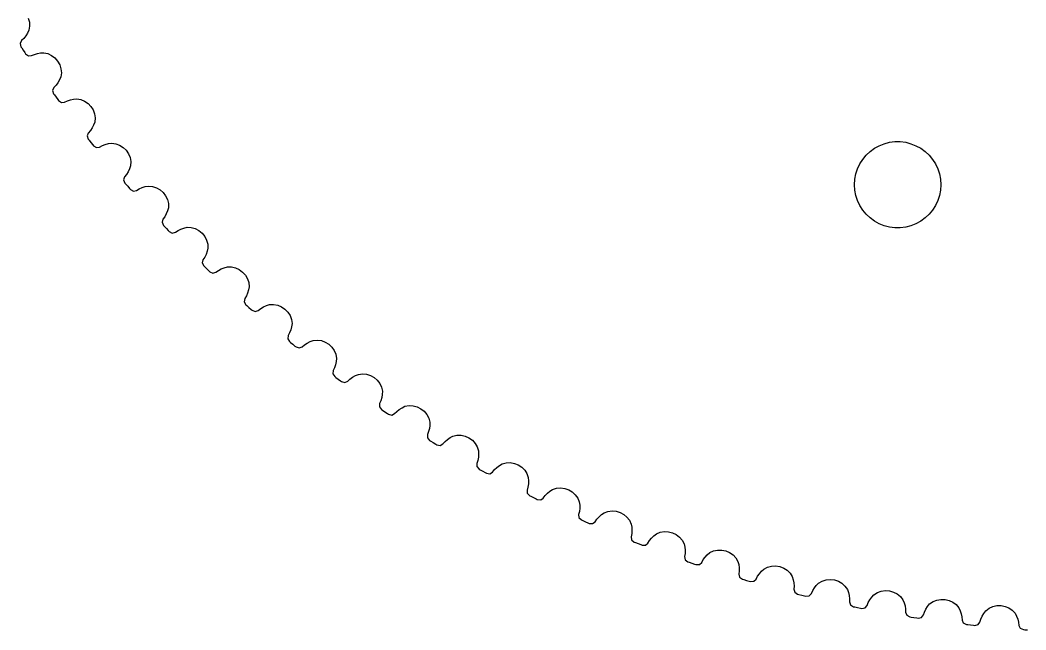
# Model space of a CAD drawing. Header units: metres. Extents: x -45.6 to 45.6, y -45.6 to 45.6.
# Drawn here: x -38.01 to -3.04, y -45.48 to -24.28 of the extents above; entities that cross this region are included whole.
import ezdxf

# ---------------------------------------------------------------- set-up
doc = ezdxf.new("R2010")
doc.units = ezdxf.units.M

msp = doc.modelspace()

# ---------------------------------------------------------------- linework, layer by layer
for p, q in [((-37.7272, -24.206), (-37.6895, -24.3448)), ((-37.6895, -24.3448), (-37.6819, -24.4876)), ((-37.8147, -24.8262), (-37.8838, -24.9125)), ((-37.7556, -24.7314), (-37.8147, -24.8262)), ((-37.707, -24.6291), (-37.7556, -24.7314)), ((-37.6819, -24.4876), (-37.707, -24.6291)), ((-37.9628, -24.9893), (-38.0113, -25.0869)), ((-38.0113, -25.0869), (-37.9822, -25.2017)), ((-37.8838, -24.9125), (-37.9628, -24.9893)), ((-37.9822, -25.2017), (-37.9557, -25.2416)), ((-37.9557, -25.2416), (-37.9006, -25.3243)), ((-37.9006, -25.3243), (-37.8452, -25.407)), ((-37.8452, -25.407), (-37.8185, -25.4467)), ((-37.8185, -25.4467), (-37.7236, -25.5174)), ((-37.7236, -25.5174), (-37.6148, -25.51)), ((-37.6148, -25.51), (-37.5136, -25.4664)), ((-37.5136, -25.4664), (-37.4076, -25.4355)), ((-37.4076, -25.4355), (-37.2974, -25.4172)), ((-37.2974, -25.4172), (-37.1842, -25.4116)), ((-37.1842, -25.4116), (-37.0439, -25.4426)), ((-37.0439, -25.4426), (-36.9148, -25.5042)), ((-36.9148, -25.5042), (-36.801, -25.5922)), ((-36.801, -25.5922), (-36.7064, -25.7021)), ((-36.7064, -25.7021), (-36.6355, -25.8286)), ((-36.6355, -25.8286), (-36.5917, -25.9656)), ((-36.5779, -26.108), (-36.5968, -26.2504)), ((-36.5917, -25.9656), (-36.5779, -26.108)), ((-36.7611, -26.5412), (-36.8366, -26.6214)), ((-36.6958, -26.452), (-36.7611, -26.5412)), ((-36.6409, -26.3548), (-36.6958, -26.452)), ((-36.5968, -26.2504), (-36.6409, -26.3548)), ((-36.8366, -26.6214), (-36.8808, -26.721)), ((-36.8808, -26.721), (-36.8467, -26.8345)), ((-36.8467, -26.8345), (-36.8186, -26.8732)), ((-36.8186, -26.8732), (-36.7599, -26.9534)), ((-36.7599, -26.9534), (-36.701, -27.0336)), ((-36.701, -27.0336), (-36.6725, -27.0721)), ((-36.6725, -27.0721), (-36.5746, -27.1386)), ((-36.5746, -27.1386), (-36.4663, -27.1265)), ((-36.4663, -27.1265), (-36.3671, -27.0785)), ((-36.3671, -27.0785), (-36.2625, -27.043)), ((-36.2625, -27.043), (-36.1533, -27.0199)), ((-36.1533, -27.0199), (-36.0404, -27.0094)), ((-36.0404, -27.0094), (-35.8988, -27.0342)), ((-35.8988, -27.0342), (-35.7672, -27.0901)), ((-35.7672, -27.0901), (-35.6497, -27.1731)), ((-35.6497, -27.1731), (-35.5504, -27.2788)), ((-35.5504, -27.2788), (-35.474, -27.402)), ((-35.474, -27.402), (-35.4243, -27.537)), ((-35.4243, -27.537), (-35.4043, -27.6786)), ((-35.4565, -27.928), (-35.507, -28.0275)), ((-35.417, -27.8218), (-35.4565, -27.928)), ((-35.4043, -27.6786), (-35.417, -27.8218)), ((-35.6404, -28.2029), (-35.6802, -28.3043)), ((-35.6802, -28.3043), (-35.6412, -28.4162)), ((-35.5684, -28.1194), (-35.6404, -28.2029)), ((-35.507, -28.0275), (-35.5684, -28.1194)), ((-35.6412, -28.4162), (-35.6113, -28.4536)), ((-35.6113, -28.4536), (-35.5492, -28.5312)), ((-35.5492, -28.5312), (-35.4868, -28.6087)), ((-35.4868, -28.6087), (-35.4568, -28.6459)), ((-35.4568, -28.6459), (-35.356, -28.7081)), ((-35.2484, -28.6913), (-35.1514, -28.6391)), ((-35.1514, -28.6391), (-35.0484, -28.599)), ((-35.0484, -28.599), (-34.9403, -28.5712)), ((-34.9403, -28.5712), (-34.8279, -28.5557)), ((-34.8279, -28.5557), (-34.6855, -28.5743)), ((-34.6855, -28.5743), (-34.5515, -28.6245)), ((-34.5515, -28.6245), (-34.4305, -28.7022)), ((-8.30373, -28.7335), (-8.13866, -28.6427)), ((-8.13866, -28.6427), (-7.96352, -28.5734)), ((-7.96352, -28.5734), (-7.78107, -28.5266)), ((-7.78107, -28.5266), (-7.59418, -28.503)), ((-7.59418, -28.503), (-7.40581, -28.503)), ((-7.40581, -28.503), (-7.21892, -28.5266)), ((-7.21892, -28.5266), (-7.03647, -28.5734)), ((-7.03647, -28.5734), (-6.86133, -28.6427)), ((-6.86133, -28.6427), (-6.69626, -28.7335)), ((-35.356, -28.7081), (-35.2484, -28.6913)), ((-34.4305, -28.7022), (-34.3267, -28.8035)), ((-34.3267, -28.8035), (-34.245, -28.9233)), ((-34.245, -28.9233), (-34.1894, -29.056)), ((-8.71352, -29.1183), (-8.59344, -28.9732)), ((-8.59344, -28.9732), (-8.45613, -28.8442)), ((-8.45613, -28.8442), (-8.30373, -28.7335)), ((-6.69626, -28.7335), (-6.54385, -28.8442)), ((-6.54385, -28.8442), (-6.40654, -28.9732)), ((-6.40654, -28.9732), (-6.28647, -29.1183)), ((-34.1697, -29.3401), (-34.2045, -29.448)), ((-34.1894, -29.056), (-34.1633, -29.1966)), ((-34.1633, -29.1966), (-34.1697, -29.3401)), ((-8.89465, -29.4478), (-8.81445, -29.2774)), ((-8.81445, -29.2774), (-8.71352, -29.1183)), ((-6.28647, -29.1183), (-6.18553, -29.2774)), ((-6.18553, -29.2774), (-6.10533, -29.4478)), ((-34.308, -29.6441), (-34.3762, -29.7307)), ((-34.2507, -29.5496), (-34.308, -29.6441)), ((-34.2045, -29.448), (-34.2507, -29.5496)), ((-8.98816, -29.812), (-8.95287, -29.627)), ((-8.95287, -29.627), (-8.89465, -29.4478)), ((-6.10533, -29.4478), (-6.04712, -29.627)), ((-6.04712, -29.627), (-6.01183, -29.812)), ((-34.3762, -29.7307), (-34.4116, -29.8337)), ((-34.4116, -29.8337), (-34.3678, -29.9438)), ((-34.3678, -29.9438), (-34.3363, -29.9799)), ((-34.3363, -29.9799), (-34.2708, -30.0547)), ((-34.2708, -30.0547), (-34.2052, -30.1294)), ((-33.7675, -30.1006), (-33.6607, -30.0681)), ((-33.6607, -30.0681), (-33.5492, -30.0477)), ((-33.5492, -30.0477), (-33.4061, -30.0601)), ((-33.4061, -30.0601), (-33.2701, -30.1044)), ((-9, -30), (-8.98816, -29.812)), ((-8.98816, -30.188), (-9, -30)), ((-6.01183, -29.812), (-6, -30)), ((-6, -30), (-6.01183, -30.188)), ((-34.2052, -30.1294), (-34.1735, -30.1653)), ((-34.1735, -30.1653), (-34.0702, -30.223)), ((-34.0702, -30.223), (-33.9633, -30.2015)), ((-33.9633, -30.2015), (-33.8687, -30.1451)), ((-33.8687, -30.1451), (-33.7675, -30.1006)), ((-33.2701, -30.1044), (-33.1457, -30.1768)), ((-33.1457, -30.1768), (-33.0376, -30.2734)), ((-33.0376, -30.2734), (-32.9508, -30.3895)), ((-32.9508, -30.3895), (-32.8895, -30.5197)), ((-8.95287, -30.373), (-8.98816, -30.188)), ((-8.89465, -30.5522), (-8.95287, -30.373)), ((-6.04712, -30.373), (-6.10533, -30.5522)), ((-6.01183, -30.188), (-6.04712, -30.373)), ((-32.8895, -30.5197), (-32.8572, -30.659)), ((-32.8572, -30.659), (-32.8574, -30.8027)), ((-8.81445, -30.7226), (-8.89465, -30.5522)), ((-8.71352, -30.8817), (-8.81445, -30.7226)), ((-6.18553, -30.7226), (-6.28647, -30.8817)), ((-6.10533, -30.5522), (-6.18553, -30.7226)), ((-32.9823, -31.1124), (-33.0467, -31.2018)), ((-32.9292, -31.0155), (-32.9823, -31.1124)), ((-32.8875, -30.9119), (-32.9292, -31.0155)), ((-32.8574, -30.8027), (-32.8875, -30.9119)), ((-8.59344, -31.0268), (-8.71352, -30.8817)), ((-8.45613, -31.1558), (-8.59344, -31.0268)), ((-6.40654, -31.0268), (-6.54385, -31.1558)), ((-6.28647, -30.8817), (-6.40654, -31.0268)), ((-33.0467, -31.2018), (-33.0775, -31.3063)), ((-33.0775, -31.3063), (-33.0289, -31.4144)), ((-33.0289, -31.4144), (-32.9959, -31.4491)), ((-32.9959, -31.4491), (-32.9272, -31.521)), ((-8.30373, -31.2665), (-8.45613, -31.1558)), ((-8.13866, -31.3572), (-8.30373, -31.2665)), ((-7.96352, -31.4266), (-8.13866, -31.3572)), ((-7.78107, -31.4734), (-7.96352, -31.4266)), ((-7.59418, -31.497), (-7.78107, -31.4734)), ((-7.21892, -31.4734), (-7.40581, -31.497)), ((-7.03647, -31.4266), (-7.21892, -31.4734)), ((-6.86133, -31.3572), (-7.03647, -31.4266)), ((-6.69626, -31.2665), (-6.86133, -31.3572)), ((-6.54385, -31.1558), (-6.69626, -31.2665)), ((-32.9272, -31.521), (-32.8584, -31.5927)), ((-32.8584, -31.5927), (-32.8252, -31.6272)), ((-32.8252, -31.6272), (-32.7194, -31.6804)), ((-32.7194, -31.6804), (-32.6136, -31.6542)), ((-32.6136, -31.6542), (-32.5215, -31.5937)), ((-32.5215, -31.5937), (-32.4224, -31.5448)), ((-32.4224, -31.5448), (-32.3172, -31.5077)), ((-32.3172, -31.5077), (-32.2066, -31.4825)), ((-32.2066, -31.4825), (-32.063, -31.4886)), ((-32.063, -31.4886), (-31.9252, -31.5269)), ((-31.9252, -31.5269), (-31.7979, -31.5938)), ((-31.7979, -31.5938), (-31.6857, -31.6857)), ((-31.6857, -31.6857), (-31.5938, -31.7979)), ((-31.5938, -31.7979), (-31.5269, -31.9252)), ((-7.40581, -31.497), (-7.59418, -31.497)), ((-31.5269, -31.9252), (-31.4886, -32.063)), ((-31.4886, -32.063), (-31.4825, -32.2066)), ((-31.5938, -32.5215), (-31.6542, -32.6136)), ((-31.5449, -32.4223), (-31.5938, -32.5215)), ((-31.5078, -32.317), (-31.5449, -32.4223)), ((-31.4825, -32.2066), (-31.5078, -32.317)), ((-31.6542, -32.6136), (-31.6805, -32.7193)), ((-31.6805, -32.7193), (-31.6272, -32.8252)), ((-31.6272, -32.8252), (-31.5927, -32.8584)), ((-31.5927, -32.8584), (-31.521, -32.9272)), ((-30.912, -32.8874), (-30.8027, -32.8574)), ((-30.8027, -32.8574), (-30.659, -32.8572)), ((-30.659, -32.8572), (-30.5197, -32.8895)), ((-31.521, -32.9272), (-31.4491, -32.9959)), ((-31.4491, -32.9959), (-31.4144, -33.0289)), ((-31.4144, -33.0289), (-31.3064, -33.0774)), ((-31.3064, -33.0774), (-31.2018, -33.0467)), ((-31.2018, -33.0467), (-31.1125, -32.9822)), ((-31.1125, -32.9822), (-31.0156, -32.9291)), ((-31.0156, -32.9291), (-30.912, -32.8874)), ((-30.5197, -32.8895), (-30.3895, -32.9508)), ((-30.3895, -32.9508), (-30.2734, -33.0376)), ((-30.2734, -33.0376), (-30.1768, -33.1457)), ((-30.1768, -33.1457), (-30.1044, -33.2701)), ((-30.1044, -33.2701), (-30.0601, -33.4061)), ((-30.0477, -33.5492), (-30.0682, -33.6606)), ((-30.0601, -33.4061), (-30.0477, -33.5492)), ((-30.1451, -33.8686), (-30.2015, -33.9633)), ((-30.1007, -33.7674), (-30.1451, -33.8686)), ((-30.0682, -33.6606), (-30.1007, -33.7674)), ((-30.2015, -33.9633), (-30.2231, -34.0701)), ((-30.2231, -34.0701), (-30.1653, -34.1735)), ((-30.1653, -34.1735), (-30.1294, -34.2052)), ((-30.1294, -34.2052), (-30.0547, -34.2708)), ((-30.0547, -34.2708), (-29.9799, -34.3363)), ((-29.6442, -34.3079), (-29.5497, -34.2506)), ((-29.5497, -34.2506), (-29.4481, -34.2044)), ((-29.4481, -34.2044), (-29.3401, -34.1697)), ((-29.3401, -34.1697), (-29.1966, -34.1633)), ((-29.1966, -34.1633), (-29.056, -34.1894)), ((-29.056, -34.1894), (-28.9233, -34.245)), ((-28.9233, -34.245), (-28.8035, -34.3267)), ((-29.9799, -34.3363), (-29.9438, -34.3678)), ((-29.9438, -34.3678), (-29.8338, -34.4115)), ((-29.8338, -34.4115), (-29.7307, -34.3762)), ((-29.7307, -34.3762), (-29.6442, -34.3079)), ((-28.8035, -34.3267), (-28.7022, -34.4305)), ((-28.7022, -34.4305), (-28.6245, -34.5515)), ((-28.6245, -34.5515), (-28.5743, -34.6855)), ((-28.5713, -34.9401), (-28.5991, -35.0483)), ((-28.5743, -34.6855), (-28.5557, -34.8279)), ((-28.5557, -34.8279), (-28.5713, -34.9401)), ((-28.6913, -35.2484), (-28.7082, -35.356)), ((-28.6391, -35.1513), (-28.6913, -35.2484)), ((-28.5991, -35.0483), (-28.6391, -35.1513)), ((-28.7082, -35.356), (-28.6459, -35.4568)), ((-28.6459, -35.4568), (-28.6087, -35.4868)), ((-28.6087, -35.4868), (-28.5312, -35.5492)), ((-28.5312, -35.5492), (-28.4536, -35.6113)), ((-28.4536, -35.6113), (-28.4162, -35.6412)), ((-28.4162, -35.6412), (-28.3044, -35.6801)), ((-28.3044, -35.6801), (-28.2029, -35.6404)), ((-28.2029, -35.6404), (-28.1195, -35.5683)), ((-28.1195, -35.5683), (-28.0276, -35.5069)), ((-28.0276, -35.5069), (-27.9281, -35.4564)), ((-27.9281, -35.4564), (-27.8218, -35.417)), ((-27.8218, -35.417), (-27.6786, -35.4043)), ((-27.6786, -35.4043), (-27.537, -35.4243)), ((-27.537, -35.4243), (-27.402, -35.474)), ((-27.402, -35.474), (-27.2788, -35.5504)), ((-27.2788, -35.5504), (-27.1731, -35.6497)), ((-27.1731, -35.6497), (-27.0901, -35.7672)), ((-27.0901, -35.7672), (-27.0342, -35.8988)), ((-27.0342, -35.8988), (-27.0094, -36.0404)), ((-27.0786, -36.3671), (-27.1265, -36.4663)), ((-27.0431, -36.2624), (-27.0786, -36.3671)), ((-27.0201, -36.1532), (-27.0431, -36.2624)), ((-27.0094, -36.0404), (-27.0201, -36.1532)), ((-27.1265, -36.4663), (-27.1387, -36.5746)), ((-27.1387, -36.5746), (-27.0721, -36.6725)), ((-27.0721, -36.6725), (-27.0336, -36.701)), ((-27.0336, -36.701), (-26.9534, -36.7599)), ((-26.5413, -36.761), (-26.4521, -36.6957)), ((-26.4521, -36.6957), (-26.3549, -36.6409)), ((-26.3549, -36.6409), (-26.2504, -36.5968)), ((-26.2504, -36.5968), (-26.108, -36.5779)), ((-26.108, -36.5779), (-25.9656, -36.5917)), ((-25.9656, -36.5917), (-25.8286, -36.6355)), ((-25.8286, -36.6355), (-25.7021, -36.7064)), ((-25.7021, -36.7064), (-25.5922, -36.801)), ((-26.9534, -36.7599), (-26.8732, -36.8186)), ((-26.8732, -36.8186), (-26.8345, -36.8467)), ((-26.8345, -36.8467), (-26.7211, -36.8807)), ((-26.7211, -36.8807), (-26.6214, -36.8366)), ((-26.6214, -36.8366), (-26.5413, -36.761)), ((-25.5922, -36.801), (-25.5042, -36.9148)), ((-25.5042, -36.9148), (-25.4426, -37.0439)), ((-25.4426, -37.0439), (-25.4116, -37.1842)), ((-25.4356, -37.4075), (-25.4665, -37.5136)), ((-25.4174, -37.2973), (-25.4356, -37.4075)), ((-25.4116, -37.1842), (-25.4174, -37.2973)), ((-25.51, -37.6148), (-25.5175, -37.7235)), ((-25.5175, -37.7235), (-25.4467, -37.8185)), ((-25.4665, -37.5136), (-25.51, -37.6148)), ((-24.8263, -37.8146), (-24.7316, -37.7556)), ((-24.7316, -37.7556), (-24.6291, -37.707)), ((-24.6291, -37.707), (-24.4876, -37.6819)), ((-24.4876, -37.6819), (-24.3448, -37.6895)), ((-24.3448, -37.6895), (-24.206, -37.7272)), ((-24.206, -37.7272), (-24.0765, -37.7926)), ((-25.4467, -37.8185), (-25.407, -37.8452)), ((-25.407, -37.8452), (-25.3243, -37.9006)), ((-25.3243, -37.9006), (-25.2416, -37.9557)), ((-25.2416, -37.9557), (-25.2017, -37.9822)), ((-25.2017, -37.9822), (-25.087, -38.0112)), ((-25.087, -38.0112), (-24.9893, -37.9628)), ((-24.9893, -37.9628), (-24.9125, -37.8838)), ((-24.9125, -37.8838), (-24.8263, -37.8146)), ((-24.0765, -37.7926), (-23.9626, -37.8823)), ((-23.9626, -37.8823), (-23.8697, -37.9922)), ((-23.8697, -37.9922), (-23.8025, -38.1184)), ((-23.8025, -38.1184), (-23.7655, -38.2572)), ((-23.7663, -38.3705), (-23.7797, -38.4814)), ((-23.7655, -38.2572), (-23.7663, -38.3705)), ((-23.845, -38.6918), (-23.8477, -38.8007)), ((-23.8477, -38.8007), (-23.7728, -38.8925)), ((-23.8059, -38.5887), (-23.845, -38.6918)), ((-23.7797, -38.4814), (-23.8059, -38.5887)), ((-23.1533, -38.8615), (-23.0612, -38.7984)), ((-23.0612, -38.7984), (-22.9609, -38.7455)), ((-22.9609, -38.7455), (-22.8207, -38.7142)), ((-22.8207, -38.7142), (-22.6776, -38.7155)), ((-22.6776, -38.7155), (-22.5373, -38.7472)), ((-22.5373, -38.7472), (-22.4051, -38.8068)), ((-22.4051, -38.8068), (-22.2874, -38.8915)), ((-23.7728, -38.8925), (-23.732, -38.9174)), ((-23.732, -38.9174), (-23.647, -38.9691)), ((-23.647, -38.9691), (-23.562, -39.0206)), ((-23.562, -39.0206), (-23.521, -39.0453)), ((-23.521, -39.0453), (-23.4051, -39.0693)), ((-23.4051, -39.0693), (-23.3096, -39.0167)), ((-23.3096, -39.0167), (-23.2363, -38.9344)), ((-23.2363, -38.9344), (-23.1533, -38.8615)), ((-22.2874, -38.8915), (-22.1898, -38.9972)), ((-22.1898, -38.9972), (-22.1172, -39.1204)), ((-22.1172, -39.1204), (-22.0741, -39.2574)), ((-22.0786, -39.482), (-22.1001, -39.5904)), ((-22.07, -39.3707), (-22.0786, -39.482)), ((-22.0741, -39.2574), (-22.07, -39.3707)), ((-22.1001, -39.5904), (-22.1346, -39.6951)), ((-22.1346, -39.6951), (-22.1326, -39.804)), ((-22.1326, -39.804), (-22.0537, -39.8924)), ((-21.5159, -39.9109), (-21.4361, -39.8345)), ((-21.4361, -39.8345), (-21.3469, -39.7674)), ((-21.3469, -39.7674), (-21.249, -39.7101)), ((-21.249, -39.7101), (-21.1103, -39.6728)), ((-21.1103, -39.6728), (-20.9673, -39.6679)), ((-20.9673, -39.6679), (-20.8257, -39.6934)), ((-20.8257, -39.6934), (-20.6911, -39.7472)), ((-20.6911, -39.7472), (-20.5698, -39.8266)), ((-20.5698, -39.8266), (-20.4677, -39.928)), ((-22.0537, -39.8924), (-22.0119, -39.9156)), ((-22.0119, -39.9156), (-21.9247, -39.9635)), ((-21.9247, -39.9635), (-21.8375, -40.0112)), ((-21.8375, -40.0112), (-21.7955, -40.0341)), ((-21.7955, -40.0341), (-21.6786, -40.053)), ((-21.6786, -40.053), (-21.5855, -39.9963)), ((-21.5855, -39.9963), (-21.5159, -39.9109)), ((-20.4677, -39.928), (-20.3897, -40.0479)), ((-20.3897, -40.0479), (-20.3407, -40.183)), ((-20.3407, -40.183), (-20.3316, -40.2959)), ((-20.3521, -40.5167), (-20.3821, -40.6228)), ((-20.3354, -40.4075), (-20.3521, -40.5167)), ((-20.3316, -40.2959), (-20.3354, -40.4075)), ((-19.4966, -40.5992), (-19.3597, -40.5558)), ((-19.3597, -40.5558), (-19.2171, -40.5447)), ((-19.2171, -40.5447), (-19.0745, -40.564)), ((-19.0745, -40.564), (-18.9376, -40.6119)), ((-20.3821, -40.6228), (-20.3753, -40.7315)), ((-20.3753, -40.7315), (-20.2927, -40.8164)), ((-20.2927, -40.8164), (-20.2498, -40.8377)), ((-20.2498, -40.8377), (-20.1607, -40.8818)), ((-20.1607, -40.8818), (-20.0714, -40.9257)), ((-19.9109, -40.9605), (-19.8204, -40.8997)), ((-19.8204, -40.8997), (-19.7545, -40.8114)), ((-19.7545, -40.8114), (-19.6781, -40.7316)), ((-19.6781, -40.7316), (-19.5919, -40.6607)), ((-19.5919, -40.6607), (-19.4966, -40.5992)), ((-18.9376, -40.6119), (-18.813, -40.686)), ((-18.813, -40.686), (-18.7065, -40.7828)), ((-18.7065, -40.7828), (-18.6234, -40.8992)), ((-18.6234, -40.8992), (-18.5686, -41.032)), ((-20.0714, -40.9257), (-20.0284, -40.9467)), ((-20.0284, -40.9467), (-19.9109, -40.9605)), ((-18.5686, -41.032), (-18.5546, -41.1444)), ((-18.5535, -41.256), (-18.5654, -41.3659)), ((-18.5546, -41.1444), (-18.5535, -41.256)), ((-18.5654, -41.3659), (-18.5907, -41.4732)), ((-18.5907, -41.4732), (-18.5792, -41.5815)), ((-18.5792, -41.5815), (-18.493, -41.6627)), ((-17.9556, -41.6342), (-17.8827, -41.5511)), ((-17.8827, -41.5511), (-17.7997, -41.4766)), ((-17.7997, -41.4766), (-17.7072, -41.411)), ((-17.7072, -41.411), (-17.5722, -41.3617)), ((-17.5722, -41.3617), (-17.4303, -41.3444)), ((-17.4303, -41.3444), (-17.287, -41.3574)), ((-17.287, -41.3574), (-17.1481, -41.3993)), ((-17.1481, -41.3993), (-17.0204, -41.4679)), ((-17.0204, -41.4679), (-16.9098, -41.5599)), ((-16.9098, -41.5599), (-16.8217, -41.6726)), ((-18.493, -41.6627), (-18.4492, -41.6821)), ((-18.4492, -41.6821), (-18.3582, -41.7223)), ((-18.3582, -41.7223), (-18.2672, -41.7622)), ((-18.2672, -41.7622), (-18.2233, -41.7814)), ((-18.2233, -41.7814), (-18.1053, -41.79)), ((-18.1053, -41.79), (-18.0175, -41.7254)), ((-18.0175, -41.7254), (-17.9556, -41.6342)), ((-16.8217, -41.6726), (-16.7611, -41.8028)), ((-16.7611, -41.8028), (-16.7422, -41.9146)), ((-16.7422, -41.9146), (-16.7362, -42.026)), ((-16.7434, -42.1364), (-16.764, -42.2446)), ((-16.764, -42.2446), (-16.7478, -42.3523)), ((-16.7362, -42.026), (-16.7434, -42.1364)), ((-16.1224, -42.3778), (-16.0533, -42.2916)), ((-16.0533, -42.2916), (-15.9736, -42.2135)), ((-15.9736, -42.2135), (-15.884, -42.1439)), ((-15.884, -42.1439), (-15.7513, -42.0888)), ((-15.7513, -42.0888), (-15.6102, -42.0653)), ((-15.6102, -42.0653), (-15.4665, -42.0721)), ((-15.4665, -42.0721), (-15.326, -42.1079)), ((-15.326, -42.1079), (-15.1954, -42.1708)), ((-15.1954, -42.1708), (-15.0809, -42.258)), ((-15.0809, -42.258), (-14.988, -42.3667)), ((-16.7478, -42.3523), (-16.6581, -42.4297)), ((-16.6581, -42.4297), (-16.6135, -42.4472)), ((-16.6135, -42.4472), (-16.5209, -42.4834)), ((-16.5209, -42.4834), (-16.4281, -42.5193)), ((-16.4281, -42.5193), (-16.3835, -42.5365)), ((-16.3835, -42.5365), (-16.2652, -42.54)), ((-16.2652, -42.54), (-16.1803, -42.4716)), ((-16.1803, -42.4716), (-16.1224, -42.3778)), ((-14.988, -42.3667), (-14.9218, -42.4942)), ((-14.9218, -42.4942), (-14.898, -42.605)), ((-14.898, -42.605), (-14.8872, -42.7161)), ((-14.8895, -42.8266), (-14.9053, -42.9356)), ((-14.9053, -42.9356), (-14.8844, -43.0425)), ((-14.8872, -42.7161), (-14.8895, -42.8266)), ((-14.2586, -43.0407), (-14.1933, -42.9516)), ((-14.1933, -42.9516), (-14.117, -42.8701)), ((-14.117, -42.8701), (-14.0306, -42.7967)), ((-14.0306, -42.7967), (-13.9004, -42.7358)), ((-13.9004, -42.7358), (-13.7605, -42.7062)), ((-13.7605, -42.7062), (-13.6167, -42.7067)), ((-13.6167, -42.7067), (-13.4747, -42.7363)), ((-13.4747, -42.7363), (-13.3414, -42.7935)), ((-13.3414, -42.7935), (-13.2233, -42.8756)), ((-13.2233, -42.8756), (-13.1257, -42.9801)), ((-13.1257, -42.9801), (-13.054, -43.1046)), ((-14.8844, -43.0425), (-14.7914, -43.116)), ((-14.7914, -43.116), (-14.7462, -43.1315)), ((-14.7462, -43.1315), (-14.6521, -43.1636)), ((-14.6521, -43.1636), (-14.5578, -43.1954)), ((-14.5578, -43.1954), (-14.5125, -43.2106)), ((-14.5125, -43.2106), (-14.3941, -43.209)), ((-14.3941, -43.209), (-14.3123, -43.1369)), ((-14.3123, -43.1369), (-14.2586, -43.0407)), ((-13.054, -43.1046), (-13.0254, -43.2142)), ((-13.0254, -43.2142), (-13.0097, -43.3248)), ((-13.0097, -43.3248), (-13.0072, -43.4353)), ((-12.1505, -43.368), (-12.0231, -43.3015)), ((-12.0231, -43.3015), (-11.8846, -43.2657)), ((-11.8846, -43.2657), (-11.7409, -43.26)), ((-11.7409, -43.26), (-11.5977, -43.2834)), ((-11.5977, -43.2834), (-11.4621, -43.3347)), ((-11.4621, -43.3347), (-11.3405, -43.4115)), ((-13.0072, -43.4353), (-13.0183, -43.5449)), ((-13.0183, -43.5449), (-12.9928, -43.6508)), ((-12.9928, -43.6508), (-12.8967, -43.7201)), ((-12.4171, -43.7202), (-12.3676, -43.6217)), ((-12.3676, -43.6217), (-12.3062, -43.5298)), ((-12.3062, -43.5298), (-12.2336, -43.4451)), ((-12.2336, -43.4451), (-12.1505, -43.368)), ((-11.3405, -43.4115), (-11.2384, -43.5117)), ((-11.2384, -43.5117), (-11.1613, -43.633)), ((-11.1613, -43.633), (-11.1281, -43.7413)), ((-12.8967, -43.7201), (-12.8508, -43.7337)), ((-12.8508, -43.7337), (-12.7553, -43.7616)), ((-12.7553, -43.7616), (-12.6598, -43.7893)), ((-12.6598, -43.7893), (-12.6138, -43.8026)), ((-12.6138, -43.8026), (-12.4957, -43.7957)), ((-12.4957, -43.7957), (-12.4171, -43.7202)), ((-11.1281, -43.7413), (-11.1076, -43.851)), ((-11.1076, -43.851), (-11.1003, -43.9613)), ((-11.1003, -43.9613), (-11.1066, -44.0713)), ((-10.4531, -44.1197), (-10.3958, -44.0252)), ((-10.3958, -44.0252), (-10.3269, -43.9373)), ((-10.3269, -43.9373), (-10.2472, -43.8567)), ((-10.2472, -43.8567), (-10.1229, -43.7847)), ((-10.1229, -43.7847), (-9.98607, -43.743)), ((-9.98607, -43.743), (-9.84271, -43.731)), ((-9.84271, -43.731), (-9.69872, -43.7481)), ((-9.69872, -43.7481), (-9.56096, -43.7934)), ((-9.56096, -43.7934), (-9.43611, -43.8649)), ((-9.43611, -43.8649), (-9.32977, -43.9605)), ((-9.32977, -43.9605), (-9.24748, -44.0783)), ((-11.1066, -44.0713), (-11.0764, -44.176)), ((-11.0764, -44.176), (-10.9774, -44.241)), ((-10.9774, -44.241), (-10.9309, -44.2526)), ((-10.9309, -44.2526), (-10.8343, -44.2763)), ((-10.8343, -44.2763), (-10.7377, -44.2999)), ((-10.7377, -44.2999), (-10.6912, -44.3111)), ((-10.6912, -44.3111), (-10.5734, -44.2991)), ((-10.5734, -44.2991), (-10.4982, -44.2202)), ((-10.4982, -44.2202), (-10.4531, -44.1197)), ((-9.24748, -44.0783), (-9.2095, -44.1851)), ((-9.2095, -44.1851), (-9.18423, -44.2938)), ((-9.18423, -44.2938), (-9.17212, -44.4037)), ((-9.17212, -44.4037), (-9.17361, -44.5138)), ((-8.46552, -44.4368), (-8.40057, -44.346)), ((-8.40057, -44.346), (-8.32446, -44.2619)), ((-8.32446, -44.2619), (-8.20337, -44.1846)), ((-8.20337, -44.1846), (-8.06853, -44.1369)), ((-8.06853, -44.1369), (-7.92583, -44.1187)), ((-7.92583, -44.1187), (-7.78122, -44.1295)), ((-7.78122, -44.1295), (-7.64162, -44.1688)), ((-7.64162, -44.1688), (-7.51378, -44.2347)), ((-7.51378, -44.2347), (-7.40337, -44.3257)), ((-7.40337, -44.3257), (-7.31601, -44.4397)), ((-9.17361, -44.5138), (-9.13893, -44.6171)), ((-9.13893, -44.6171), (-9.03714, -44.6778)), ((-9.03714, -44.6778), (-8.99023, -44.6873)), ((-8.99023, -44.6873), (-8.89272, -44.7068)), ((-8.89272, -44.7068), (-8.79517, -44.7261)), ((-8.79517, -44.7261), (-8.7482, -44.7352)), ((-8.7482, -44.7352), (-8.63109, -44.7181)), ((-8.63109, -44.7181), (-8.55939, -44.636)), ((-8.55939, -44.636), (-8.51865, -44.5336)), ((-8.51865, -44.5336), (-8.46552, -44.4368)), ((-7.31601, -44.4397), (-7.27341, -44.5447)), ((-7.27341, -44.5447), (-7.24342, -44.6522)), ((-7.24342, -44.6522), (-7.22653, -44.7615)), ((-7.22653, -44.7615), (-7.22322, -44.8716)), ((-6.51915, -44.7637), (-6.45824, -44.6702)), ((-6.45824, -44.6702), (-6.38586, -44.5829)), ((-6.38586, -44.5829), (-6.26825, -44.5004)), ((-6.26825, -44.5004), (-6.13562, -44.4469)), ((-6.13562, -44.4469), (-5.99385, -44.4224)), ((-5.99385, -44.4224), (-5.84891, -44.4269)), ((-5.84891, -44.4269), (-5.70773, -44.4601)), ((-5.70773, -44.4601), (-5.57713, -44.5204)), ((-5.57713, -44.5204), (-5.46286, -44.6064)), ((-5.46286, -44.6064), (-5.37062, -44.7166)), ((-5.37062, -44.7166), (-5.32347, -44.8196)), ((-4.4351, -44.819), (-4.32121, -44.7314)), ((-4.32121, -44.7314), (-4.19102, -44.6722)), ((-4.19102, -44.6722), (-4.05048, -44.6416)), ((-4.05048, -44.6416), (-3.90547, -44.6398)), ((-3.90547, -44.6398), (-3.76299, -44.6667)), ((-3.76299, -44.6667), (-3.62987, -44.7213)), ((-3.62987, -44.7213), (-3.51196, -44.8022)), ((-7.22322, -44.8716), (-7.18407, -44.9733)), ((-7.18407, -44.9733), (-7.07971, -45.0294)), ((-7.07971, -45.0294), (-7.03244, -45.0369)), ((-7.03244, -45.0369), (-6.93417, -45.0521)), ((-6.93417, -45.0521), (-6.83588, -45.0671)), ((-6.83588, -45.0671), (-6.78856, -45.0742)), ((-6.78856, -45.0742), (-6.67229, -45.052)), ((-6.67229, -45.052), (-6.60425, -44.9669)), ((-6.60425, -44.9669), (-6.56801, -44.8628)), ((-6.56801, -44.8628), (-6.51915, -44.7637)), ((-5.32347, -44.8196), (-5.28882, -44.9257)), ((-5.28882, -44.9257), (-5.26718, -45.0341)), ((-5.26718, -45.0341), (-5.25906, -45.144)), ((-4.63652, -45.2122), (-4.60487, -45.1066)), ((-4.60487, -45.1066), (-4.56038, -45.0055)), ((-4.56038, -45.0055), (-4.5036, -44.9094)), ((-4.5036, -44.9094), (-4.4351, -44.819)), ((-3.51196, -44.8022), (-3.41499, -44.9082)), ((-3.41499, -44.9082), (-3.3634, -45.0091)), ((-3.3634, -45.0091), (-3.32416, -45.1136)), ((-5.25906, -45.144), (-5.21552, -45.2438)), ((-5.21552, -45.2438), (-5.10883, -45.2954)), ((-5.10883, -45.2954), (-5.06128, -45.3008)), ((-5.06128, -45.3008), (-4.96243, -45.3117)), ((-4.96243, -45.3117), (-4.86357, -45.3224)), ((-4.86357, -45.3224), (-4.81598, -45.3275)), ((-4.81598, -45.3275), (-4.70079, -45.3002)), ((-4.70079, -45.3002), (-4.63652, -45.2122)), ((-3.32416, -45.1136), (-3.29781, -45.221)), ((-3.29781, -45.221), (-3.28491, -45.3304)), ((-3.28491, -45.3304), (-3.23705, -45.4283)), ((-3.23705, -45.4283), (-3.1282, -45.4751)), ((-3.1282, -45.4751), (-3.08046, -45.4784)), ((-3.08046, -45.4784), (-2.98123, -45.485))]:
    msp.add_line(p, q)

doc.saveas('drawing.dxf')
